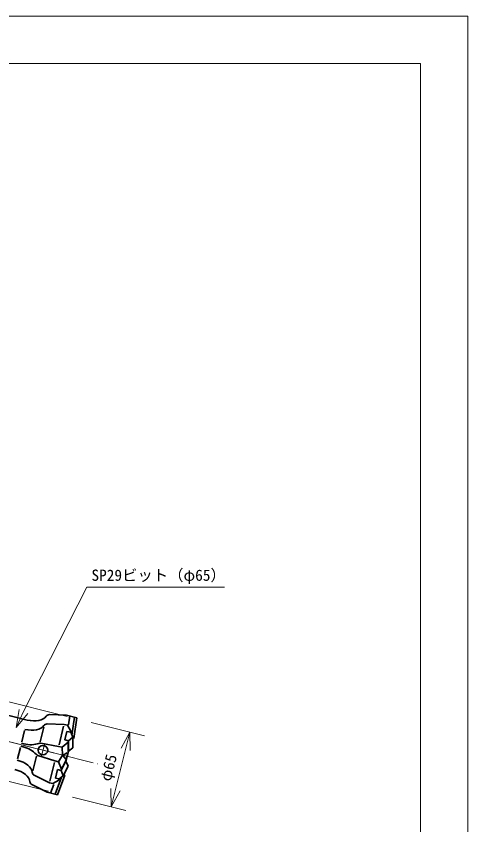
# Model space of a CAD drawing. Units: millimetres at full size, sheet at 1:2.5; details may follow other scales. Extents: x 2705 to 4385, y -2306 to -1103.
# Drawn here: x 4004 to 4385, y -1785 to -1103 of the extents above; entities that cross this region are included whole.
import ezdxf
from ezdxf.enums import TextEntityAlignment as Align

# ---------------------------------------------------------------- set-up
doc = ezdxf.new("R2010")
doc.units = ezdxf.units.MM
doc.header["$LTSCALE"] = 2.5
doc.linetypes.add('CHAIN', pattern=[18.5, 12, -1.5, 3.5, -1.5])
for name, color, linetype, lineweight in [('1 外形線', 7, 'Continuous', 35), ('2 中心線', 11, 'CHAIN', 18), ('2 細い実線', 3, 'Continuous', 20), ('6 寸法線', 4, 'Continuous', 18), ('7 枠・タイトル', 7, 'Continuous', 13), ('DEFPOINTS_4', 7, 'Continuous', 13)]:
    doc.layers.add(name, color=color, linetype=linetype, lineweight=lineweight)
doc.styles.add('ＭＳ ゴシック', font='')
doc.styles.get('ＭＳ ゴシック').set_extended_font_data('MS Gothic')

msp = doc.modelspace()

# ---------------------------------------------------------------- linework, layer by layer
at = {"layer": '1 外形線'}
for p, q in [((4013.613, -1696.562), (3992.751, -1691.36)), ((4046.595, -1692.418), (4032.221, -1692.001)), ((4055.362, -1694.603), (4046.595, -1692.418)), ((4048.472, -1700.663), (4049.506, -1693.144)), ((4051.291, -1709.356), (4053.387, -1694.111)), ((4052.964, -1712.041), (4055.362, -1694.603)), ((4024.468, -1715.029), (4027.542, -1702.699)), ((4044.623, -1700.328), (4030.248, -1699.911)), ((4044.257, -1701.795), (4040.372, -1717.379)), ((4047.534, -1701.054), (4044.623, -1700.328)), ((4050.432, -1705.963), (4047.534, -1701.054)), ((4011.371, -1705.553), (4009.021, -1714.98)), ((4045.307, -1713.292), (4047.088, -1706.15)), ((4050.193, -1706.924), (4047.088, -1706.15)), ((4052.052, -1711.041), (4048.412, -1714.066)), ((4050.193, -1706.924), (4050.432, -1705.963)), ((4050.193, -1706.924), (4052.052, -1711.041)), ((4050.432, -1705.963), (4050.401, -1707.386)), ((4052.052, -1711.041), (4052.062, -1720.061)), ((4052.964, -1712.041), (4052.053, -1711.814)), ((4010.787, -1716.66), (4008.73, -1716.147)), ((4040.013, -1718.815), (4024.99, -1716.064)), ((4048.128, -1715.206), (4042.924, -1719.54)), ((4048.412, -1714.066), (4045.307, -1713.292)), ((4048.128, -1715.206), (4047.984, -1724.048)), ((4048.128, -1715.206), (4048.412, -1714.066)), ((4048.412, -1714.066), (4048.268, -1722.909)), ((4005.452, -1729.293), (4007.802, -1719.866)), ((4010.15, -1719.212), (4008.093, -1718.699)), ((4042.924, -1719.54), (4040.013, -1718.815)), ((4042.924, -1719.54), (4043.342, -1726.132)), ((4047.365, -1724.327), (4044.021, -1725.827)), ((4046.178, -1731.291), (4048.268, -1722.909)), ((4052.062, -1720.061), (4048.268, -1722.909)), ((4021.464, -1727.075), (4018.39, -1739.405)), ((4036.968, -1731.031), (4022.411, -1726.406)), ((4039.879, -1731.756), (4036.968, -1731.031)), ((4039.879, -1731.756), (4043.342, -1726.132)), ((4042.438, -1738.026), (4039.879, -1731.756)), ((4042.154, -1739.166), (4046.178, -1731.291)), ((4042.438, -1738.026), (4046.462, -1730.151)), ((4046.046, -1729.615), (4043.799, -1726.72)), ((4048.191, -1735.586), (4046.178, -1731.291)), ((4032.724, -1748.05), (4036.61, -1732.467)), ((4039.049, -1738.392), (4037.268, -1745.534)), ((4042.154, -1739.166), (4039.049, -1738.392)), ((4042.438, -1738.026), (4042.154, -1739.166)), ((4043.947, -1743.546), (4048.191, -1735.586)), ((4032.358, -1749.517), (4019.471, -1743.137)), ((4042.484, -1744.677), (4037.178, -1759.121)), ((4040.373, -1746.308), (4037.268, -1745.534)), ((4045.222, -1743.091), (4039.153, -1759.613)), ((4040.373, -1746.308), (4043.947, -1743.546)), ((4043.947, -1743.546), (4042.154, -1739.166)), ((4045.222, -1743.091), (4044.311, -1742.864)), ((4030.386, -1757.428), (4017.499, -1751.047)), ((4035.269, -1750.243), (4032.358, -1749.517)), ((4035.914, -1751.029), (4033.297, -1758.153)), ((4040.133, -1747.27), (4035.269, -1750.243)), ((4040.133, -1747.27), (4040.774, -1745.998)), ((4040.373, -1746.308), (4040.133, -1747.27)), ((4039.153, -1759.613), (4030.386, -1757.428))]:
    msp.add_line(p, q, dxfattribs=at)
msp.add_circle((4026.847, -1722.02), 4, dxfattribs=at)
for centre, start, end in [((4032.134, -1695), 88.33909, 147.7285), ((4030.161, -1702.91), 88.33909, 147.7285), ((4024.449, -1719.015), 79.62463, 113.16401), ((4023.319, -1723.547), 218.83599, 252.37537), ((4020.802, -1740.448), 184.2715, 243.66091), ((4018.83, -1748.359), 184.2715, 243.66091)]:
    msp.add_arc(centre, 3, start, end, dxfattribs=at)
for centre, start_param, end_param in [((4015.669, -1688.314), 4.712389, 6.0982292), ((4013.697, -1696.224), 4.712389, 6.0982292), ((4012.843, -1708.412), 4.712389, 5.6412666), ((4008.094, -1727.46), 0.6419187, 1.5707963), ((4003.126, -1738.622), 0.1849561, 1.5707963), ((4001.154, -1746.532), 0.1849561, 1.5707963)]:
    msp.add_ellipse(centre, major_axis=(14.554, -3.629), ratio=0.566667, start_param=start_param, end_param=end_param, dxfattribs=at)
at = {"layer": '2 中心線'}
for p, q in [((3725.952, -1646.997), (4073.214, -1733.58)), ((4051.526, -1728.173), (3982.458, -1710.952)), ((4025.654, -1726.804), (4028.04, -1717.235))]:
    msp.add_line(p, q, dxfattribs=at)
at = {"layer": '2 細い実線'}
for p, q in [((3733.814, -1615.463), (4047.352, -1693.637)), ((3718.089, -1678.533), (4031.627, -1756.706))]:
    msp.add_line(p, q, dxfattribs=at)
at = {"layer": '6 寸法線'}
for p, q in [((4004.301, -1702.938), (4006.902, -1687.628)), ((4004.301, -1702.938), (4010.555, -1689.304)), ((4014.208, -1690.979), (4004.301, -1702.938)), ((4067.437, -1698.645), (4112.472, -1709.873)), ((4092.621, -1720.383), (4100.149, -1706.801)), ((4100.149, -1706.801), (4096.52, -1721.355)), ((4100.149, -1706.801), (4100.42, -1722.328)), ((4088.053, -1755.316), (4096.52, -1721.355)), ((4084.424, -1769.87), (4084.153, -1754.343)), ((4084.424, -1769.87), (4088.053, -1755.316)), ((4091.953, -1756.288), (4084.424, -1769.87)), ((4051.712, -1761.714), (4096.747, -1772.943))]:
    msp.add_line(p, q, dxfattribs=at)
msp.add_lwpolyline([(4010.555, -1689.304), (4063.873, -1584.424), (4179.719, -1584.424)], dxfattribs=at)
at = {"layer": '7 枠・タイトル'}
for p, q in [((2744.954, -1142.954), (4344.954, -1142.954)), ((4344.954, -1142.954), (4344.954, -2250.954))]:
    msp.add_line(p, q, dxfattribs=at)
at = {"layer": 'DEFPOINTS_4'}
for p, q in [((2704.954, -1102.954), (4384.954, -1102.954)), ((4384.954, -1102.954), (4384.954, -2290.954))]:
    msp.add_line(p, q, dxfattribs=at)

# ---------------------------------------------------------------- texts
at = {"layer": '6 寸法線', "style": 'ＭＳ ゴシック'}
msp.add_text('SP29ビット（φ65）', height=9.494, dxfattribs=at).set_placement((4067.673, -1574.446), align=Align.MIDDLE_LEFT)
msp.add_text('φ65', height=9.494, rotation=76, dxfattribs=at).set_placement((4082.002, -1736.746), align=Align.MIDDLE_CENTER)

doc.saveas('drawing.dxf')
